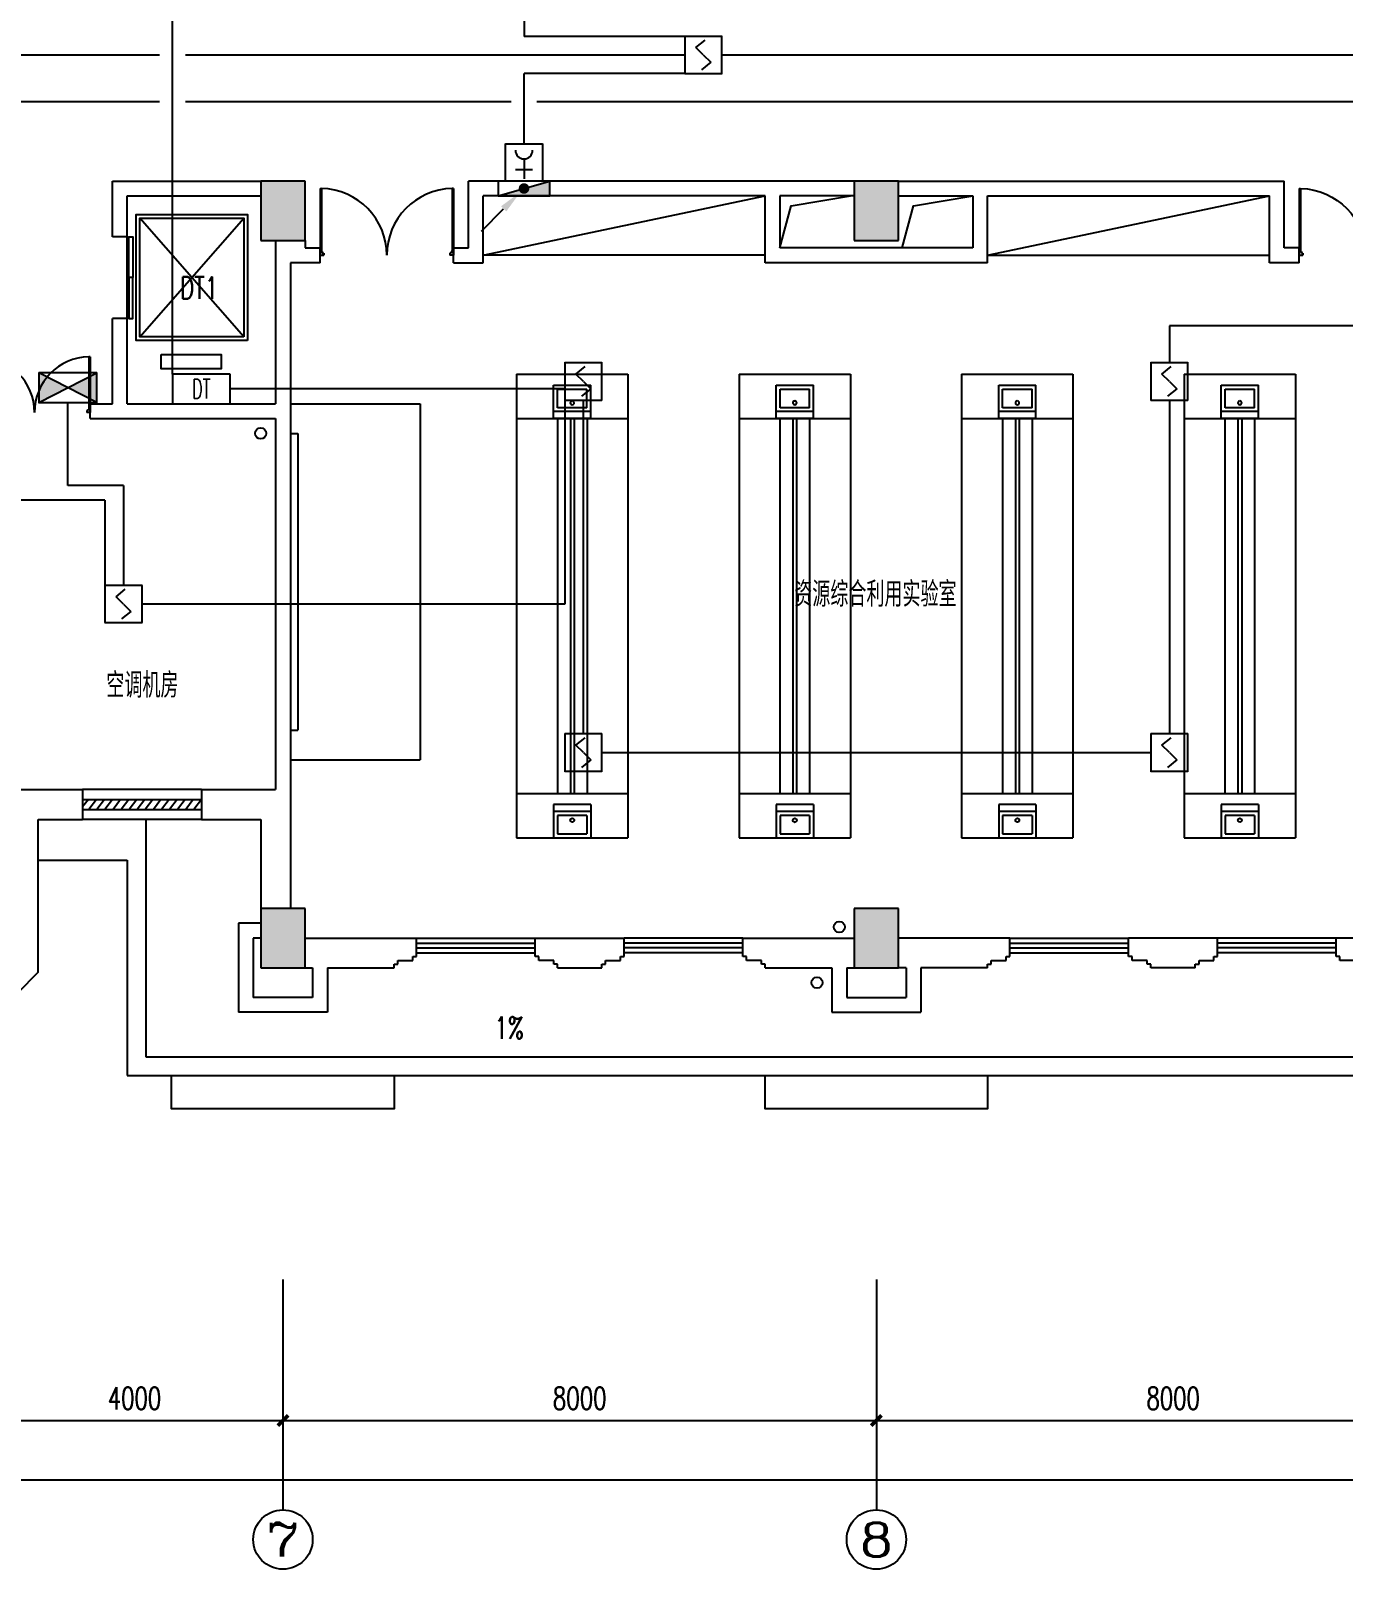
# Model space of a CAD drawing. Extents: x 190999 to 918899, y -200814 to 215286.
# Drawn here: x 217412 to 235106, y -53136 to -32408 of the extents above; entities that cross this region are included whole.
import ezdxf
from ezdxf.enums import TextEntityAlignment as Align

# ---------------------------------------------------------------- set-up
doc = ezdxf.new("R2010")
doc.units = 0
doc.header["$LTSCALE"] = 1000
doc.header["$MEASUREMENT"] = 0
doc.layers.get('Defpoints').update_dxf_attribs({"color": 1})
for name, color, linetype in [('00-EQUIP', 3, 'Continuous'), ('00-LWIRE', 4, 'Continuous'), ('00-WIRE-4', 6, 'Continuous'), ('A-墙线', 2, 'Continuous'), ('A-外包装修', 250, 'Continuous'), ('A-外窗', 145, 'Continuous'), ('A-家具', 250, 'Continuous'), ('A-门', 167, 'Continuous'), ('AXIS', 3, 'Continuous'), ('AXIS_TEXT', 7, 'Continuous'), ('COLUMN', 2, 'Continuous'), ('EQUIP_消火栓', 1, 'Continuous'), ('PUB_HATCH', 250, 'Continuous'), ('PUB_TEXT', 7, 'Continuous'), ('STAIR', 5, 'Continuous'), ('WALL', 2, 'Continuous'), ('WINDOW', 177, 'Continuous'), ('屋面排水', 4, 'Continuous'), ('房间名称', 7, 'Continuous'), ('洞口线', 165, 'Continuous'), ('雨水管', 151, 'Continuous'), ('雨水管口', 6, 'Continuous')]:
    doc.layers.add(name, color=color, linetype=linetype)
doc.styles.add('_COMPLEX', font='COMPLEX.shx', dxfattribs={"width": 0.5})
doc.styles.add('_TCH_AXIS', font='COMPLEX', dxfattribs={"bigfont": 'GBCBIG'})
doc.styles.add('_TCH_DIM', font='SIMPLEX', dxfattribs={"bigfont": 'GBCBIG'})
doc.styles.add('COMPLEX', font='COMPLEX')
doc.styles.add('DIM_FONT', font='SIMPLEX', dxfattribs={"width": 0.7, "bigfont": 'GBCBIG'})
doc.styles.get("Standard").update_dxf_attribs({"font": 'simhei.ttf'})
doc.styles.add('XXK', font='romans.shx', dxfattribs={"width": 0.75, "bigfont": 'hzf.shx'})
doc.styles.add('zz-1', font='arial.ttf', dxfattribs={"width": 0.8})
doc.linetypes.add('4INE', pattern='A,1,-0.15,["4",XXK,S=0.3,R=0,X=-0.1,Y=-0.1],-0.25', length=1.4)
doc.linetypes.add('BIG-DLINE', pattern='A,1,-0.15,["D",XXK,S=0.2,R=0,X=-0.1,Y=-0.09],-0.2', length=1.35)
doc.dimstyles.new('DIMN', dxfattribs={"dimtxt": 300, "dimasz": 100, "dimexe": 250, "dimexo": 300, "dimgap": 150, "dimtad": 1, "dimdec": 0, "dimzin": 0, "dimdsep": 46, "dimtxsty": 'DIM_FONT', "dimblk": 'ARCHTICK', "dimcen": 0.09, "dimclrt": 7, "dimazin": 2, "dimtfac": 1, "dimtdec": 0, "dimtix": 1, "dimtmove": 2, "dimatfit": 3, "dimfxl": 0, "dimtolj": 1, "dimtzin": 0, "dimarcsym": 0})

# ---------------------------------------------------------------- blocks, each defined once
blk = doc.blocks.new('m1800')
at = {"layer": 'A-墙线'}
for p, q in [((-900, -100), (-900, 100)), ((900, -100), (900, 100))]:
    blk.add_line(p, q, dxfattribs=at)
at = {"layer": 'A-门'}
for p, q in [((-900, 900), (-900, 0)), ((-900, 900), (-880, 900)), ((-880, 900), (-880, 50)), ((880, 900), (880, 50)), ((900, 900), (880, 900)), ((900, 900), (900, 0)), ((-900, 50), (-870, 50)), ((-900, 0), (-850, 0)), ((-870, 50), (-870, 30)), ((-870, 30), (-850, 30)), ((-850, 30), (-850, 0)), ((850, 30), (850, 0)), ((870, 30), (850, 30)), ((900, 0), (850, 0)), ((870, 50), (870, 30)), ((900, 50), (870, 50))]:
    blk.add_line(p, q, dxfattribs=at)
for centre, start, end in [((-900, 0), 0, 88.7267), ((900, 0), 91.2733, 180)]:
    blk.add_arc(centre, 900, start, end, dxfattribs=at)
blk = doc.blocks.new('$TwtSys$00000434')
for p, q in [((-0.5, 0.5), (-0.5, -0.5)), ((-0.5, -0.5), (0.5, 0.5)), ((0.5, 0.5), (-0.5, 0.5)), ((0.5, -0.5), (0.5, 0.5)), ((-0.5, -0.5), (0.5, -0.5))]:
    blk.add_line(p, q)
blk.add_solid([(0.5, -0.5), (0.5, 0.5), (-0.5, -0.5)])
blk = doc.blocks.new('$WINLIB2D$00000039')
at = {"color": 0}
for p, q in [((0.5, 0.5), (-0.5, 0.5)), ((-0.5, 0.167), (0.5, 0.167)), ((-0.384, -0.167), (-0.448, 0.167)), ((-0.316, -0.167), (-0.38, 0.167)), ((-0.248, -0.167), (-0.312, 0.167)), ((-0.18, -0.167), (-0.244, 0.167)), ((-0.112, -0.167), (-0.176, 0.167)), ((-0.044, -0.167), (-0.108, 0.167)), ((0.024, -0.167), (-0.04, 0.167)), ((0.092, -0.167), (0.028, 0.167)), ((0.16, -0.167), (0.096, 0.167)), ((0.228, -0.167), (0.164, 0.167)), ((0.296, -0.167), (0.232, 0.167)), ((0.364, -0.167), (0.3, 0.167)), ((0.432, -0.167), (0.368, 0.167)), ((0.5, -0.167), (0.436, 0.167)), ((-0.452, -0.167), (-0.5, 0.084)), ((-0.5, -0.167), (0.5, -0.167)), ((0.5, -0.5), (-0.5, -0.5))]:
    blk.add_line(p, q, dxfattribs=at)
blk = doc.blocks.new('_ArchTick')
at = {"const_width": 0.5}
blk.add_lwpolyline([(-0.7, -0.7), (0.7, 0.7)], dxfattribs=at)
blk = doc.blocks.new('*D1339')
at = {"layer": 'AXIS', "color": 0, "lineweight": -2}
for p, q in [((216812, -49533), (216812, -51383)), ((220812, -49533), (220812, -51383)), ((216812, -51133), (220812, -51133))]:
    blk.add_line(p, q, dxfattribs=at)
at = {"layer": 'Defpoints', "color": 0}
for p in [(216812, -49233), (220812, -49233), (220812, -51133)]:
    blk.add_point(p, dxfattribs=at)
at = {"layer": 'AXIS', "color": 0, "lineweight": -2, "xscale": 100, "yscale": 100, "zscale": 100, "rotation": 180}
blk.add_blockref('_ArchTick', (216812, -51133), dxfattribs=at)
at = {"layer": 'AXIS', "color": 0, "lineweight": -2, "xscale": 100, "yscale": 100, "zscale": 100}
blk.add_blockref('_ArchTick', (220812, -51133), dxfattribs=at)
at = {"layer": 'AXIS', "color": 7, "insert": (218812, -50833), "char_height": 300, "attachment_point": 5, "style": 'DIM_FONT'}
blk.add_mtext('\\A1;4000', dxfattribs=at)
blk = doc.blocks.new('*D1340')
at = {"layer": 'AXIS', "color": 0, "lineweight": -2}
for p, q in [((220812, -49533), (220812, -51383)), ((228812, -49533), (228812, -51383)), ((220812, -51133), (228812, -51133))]:
    blk.add_line(p, q, dxfattribs=at)
at = {"layer": 'Defpoints', "color": 0}
for p in [(220812, -49233), (228812, -49233), (228812, -51133)]:
    blk.add_point(p, dxfattribs=at)
at = {"layer": 'AXIS', "color": 0, "lineweight": -2, "xscale": 100, "yscale": 100, "zscale": 100, "rotation": 180}
blk.add_blockref('_ArchTick', (220812, -51133), dxfattribs=at)
at = {"layer": 'AXIS', "color": 0, "lineweight": -2, "xscale": 100, "yscale": 100, "zscale": 100}
blk.add_blockref('_ArchTick', (228812, -51133), dxfattribs=at)
at = {"layer": 'AXIS', "color": 7, "insert": (224812, -50833), "char_height": 300, "attachment_point": 5, "style": 'DIM_FONT'}
blk.add_mtext('\\A1;8000', dxfattribs=at)
blk = doc.blocks.new('*D1341')
at = {"layer": 'AXIS', "color": 0, "lineweight": -2}
for p, q in [((228812, -49533), (228812, -51383)), ((236812, -49533), (236812, -51383)), ((228812, -51133), (236812, -51133))]:
    blk.add_line(p, q, dxfattribs=at)
at = {"layer": 'Defpoints', "color": 0}
for p in [(228812, -49233), (236812, -49233), (236812, -51133)]:
    blk.add_point(p, dxfattribs=at)
at = {"layer": 'AXIS', "color": 0, "lineweight": -2, "xscale": 100, "yscale": 100, "zscale": 100, "rotation": 180}
blk.add_blockref('_ArchTick', (228812, -51133), dxfattribs=at)
at = {"layer": 'AXIS', "color": 0, "lineweight": -2, "xscale": 100, "yscale": 100, "zscale": 100}
blk.add_blockref('_ArchTick', (236812, -51133), dxfattribs=at)
at = {"layer": 'AXIS', "color": 7, "insert": (232812, -50833), "char_height": 300, "attachment_point": 5, "style": 'DIM_FONT'}
blk.add_mtext('\\A1;8000', dxfattribs=at)
blk = doc.blocks.new('*D1349')
at = {"layer": 'AXIS', "color": 0, "lineweight": -2}
for p, q in [((206112, -49533), (206112, -52183)), ((283362, -49533), (283362, -52183)), ((206112, -51933), (283362, -51933))]:
    blk.add_line(p, q, dxfattribs=at)
at = {"layer": 'Defpoints', "color": 0}
for p in [(206112, -49233), (283362, -49233), (283362, -51933)]:
    blk.add_point(p, dxfattribs=at)
at = {"layer": 'AXIS', "color": 0, "lineweight": -2, "xscale": 100, "yscale": 100, "zscale": 100, "rotation": 180}
blk.add_blockref('_ArchTick', (206112, -51933), dxfattribs=at)
at = {"layer": 'AXIS', "color": 0, "lineweight": -2, "xscale": 100, "yscale": 100, "zscale": 100}
blk.add_blockref('_ArchTick', (283362, -51933), dxfattribs=at)
at = {"layer": 'AXIS', "color": 7, "insert": (244737, -51633), "char_height": 300, "attachment_point": 5, "style": 'DIM_FONT'}
blk.add_mtext('\\A1;77250', dxfattribs=at)
blk = doc.blocks.new('_AXISO')
blk.add_circle((0, 0), 0.5)
at = {"layer": 'AXIS_TEXT', "style": 'COMPLEX', "width": 1.041667}
blk.add_attdef('A', text='', height=0.56, dxfattribs=at).set_placement((-0.25, -0.28), (0.25, -0.28), align=Align.FIT)
blk = doc.blocks.new('$plan$00001609')
at = {"linetype": 'Continuous'}
for p, q in [((0, -251), (0, 251)), ((0, 251), (450, 251)), ((93, -251), (93, 251)), ((450, 251), (450, -251)), ((146, -199), (146, 199)), ((146, 199), (397, 199)), ((397, 199), (397, -199)), ((146, -199), (397, -199)), ((0, -251), (450, -251))]:
    blk.add_line(p, q, dxfattribs=at)
blk.add_line((238, 2), (238, 0))
blk.add_arc((212, 0), 26, 4.716, 0, dxfattribs=at)
at = {"style": 'zz-1'}
for tag in ['YSIZE', 'XSIZE']:
    blk.add_attdef(tag, (0, 0), '', height=0.5, dxfattribs=at)
blk = doc.blocks.new('_LINKPT1')
at = {"color": 0}
blk.add_line((0, 0), (0, 0), dxfattribs=at)
blk = doc.blocks.new('J62IR8YJ')
for p, q in [((-0.5, 1), (0.5, 1)), ((-0.5, 0), (-0.5, 1)), ((0.5, 1), (0.5, 0)), ((0, 0.598), (0, 0.06)), ((0.5, 0), (-0.5, 0)), ((-0.231, 0.312), (0.231, 0.312))]:
    blk.add_line(p, q)
at = {"const_width": 0.04, "flags": 128}
blk.add_lwpolyline([(-0.5, 0), (-0.5, 1), (0.5, 1), (0.5, 0)], close=True, dxfattribs=at)
blk.add_arc((0, 0.829), 0.231, 180, 0)
at = {"xscale": 0.002, "yscale": 0.00200000000000955, "zscale": 0.002}
for p in [(0, 1), (-0.5, 0.5), (0.5, 0.5), (0, 0)]:
    blk.add_blockref('_LINKPT1', p, dxfattribs=at)
at = {"flags": 9}
blk.add_attdef('A', (0, 0), '', height=0.00002, dxfattribs=at)
blk = doc.blocks.new('3S1KCGW2')
for p, q in [((0.5, 0.5), (-0.5, 0.5)), ((-0.5, 0.5), (-0.5, -0.5)), ((0.5, -0.5), (0.5, 0.5)), ((-0.2, 0.2), (0.05, 0.4)), ((0, 0), (-0.2, 0.2)), ((0, 0), (0.2, -0.2)), ((0.2, -0.2), (-0.05, -0.4)), ((-0.5, -0.5), (0.5, -0.5))]:
    blk.add_line(p, q)
at = {"const_width": 0.04, "flags": 128}
blk.add_lwpolyline([(-0.5, -0.5), (-0.5, 0.5), (0.5, 0.5), (0.5, -0.5)], close=True, dxfattribs=at)
at = {"xscale": 0.002, "yscale": 0.002, "zscale": 0.002}
for p in [(0, 0.5), (-0.5, 0), (0.5, 0), (0, -0.5)]:
    blk.add_blockref('_LINKPT1', p, dxfattribs=at)
at = {"flags": 9}
blk.add_attdef('A', (0, 0), '', height=0.00002, dxfattribs=at)
blk = doc.blocks.new('6H2KALM6')
for p, q in [((-0.78, 0.4), (0.78, -0.4)), ((0.78, 0.4), (-0.78, -0.4)), ((0.78, 0.4), (-0.78, 0.4)), ((-0.78, 0.4), (-0.78, -0.4)), ((0.78, -0.4), (0.78, 0.4)), ((-0.78, -0.4), (0.78, -0.4))]:
    blk.add_line(p, q)
at = {"const_width": 0.04}
blk.add_lwpolyline([(-0.78, 0.4), (-0.78, -0.4), (0.78, -0.4), (0.78, 0.4)], close=True, dxfattribs=at)
for points in [[(-0.78, 0.4), (0, 0), (-0.78, -0.4)], [(0.78, 0.4), (0, 0), (0.78, -0.4)]]:
    blk.add_solid(points)
at = {"xscale": 0.002, "yscale": 0.002, "zscale": 0.002}
for p in [(-0.78, 0), (0, 0.4), (0.78, 0), (0, -0.4)]:
    blk.add_blockref('_LINKPT1', p, dxfattribs=at)
at = {"flags": 9}
blk.add_attdef('A', (0, 0), '', height=0.00002, dxfattribs=at)
blk = doc.blocks.new('6A2DRK5Q')
for p, q in [((0.78, 0.4), (-0.78, 0.4)), ((-0.78, 0.4), (-0.78, -0.4)), ((0.78, -0.4), (0.78, 0.4)), ((-0.78, -0.4), (0.78, -0.4))]:
    blk.add_line(p, q)
at = {"xscale": 0.002, "yscale": 0.002, "zscale": 0.002}
for p in [(-0.78, 0), (0, 0.4), (0.78, 0), (0, -0.4)]:
    blk.add_blockref('_LINKPT1', p, dxfattribs=at)
at = {"style": '_COMPLEX', "width": 0.6, "flags": 8}
blk.add_attdef('$TEXT$', text='', height=0.52, dxfattribs=at).set_placement((0, 0), align=Align.MIDDLE_CENTER)
at = {"flags": 9}
blk.add_attdef('A', (0, 0), '', height=0.00002, dxfattribs=at)
blk = doc.blocks.new('_WRLD10L')
for p, q in [((1.15, 1.15), (0.55, 0.55)), ((0.104, 0.104), (0.104, 0.104)), ((-0.104, -0.104), (-0.104, -0.104))]:
    blk.add_line(p, q)
at = {"const_width": 0.142}
blk.add_lwpolyline([(-0.071, 0, 1), (0.071, 0, 1)], format="xyb", close=True, dxfattribs=at)
blk.add_solid([(0.62, 0.48), (0.48, 0.62), (0.1, 0.1)])
at = {"width": 0.8, "flags": 9}
blk.add_attdef('A', (0, 0), '', height=0.00002, dxfattribs=at)

msp = doc.modelspace()

# ---------------------------------------------------------------- hatches: boundary and pattern name
at = {"layer": 'PUB_HATCH'}
for points in [[(221111.6, -34432.6), (220511.6, -34432.6), (220511.6, -35232.6), (221111.6, -35232.6)], [(229111.6, -34432.6), (228511.6, -34432.6), (228511.6, -35232.6), (229111.6, -35232.6)], [(221111.6, -44232.6), (220511.6, -44232.6), (220511.6, -45032.6), (221111.6, -45032.6)], [(229111.6, -44232.6), (228511.6, -44232.6), (228511.6, -45032.6), (229111.6, -45032.6)]]:
    msp.add_hatch(color=256, dxfattribs=at).paths.add_polyline_path(points)

# ---------------------------------------------------------------- linework, layer by layer
at = {"layer": '00-WIRE-4', "linetype": '4INE'}
msp.add_line((219321.6, -37032.6), (219321.6, -31432.6), dxfattribs=at)
at = {"layer": '00-WIRE-4'}
for p, q in [((224061.6, -31532.6), (224061.6, -32482.6)), ((226228.3, -32482.6), (224061.6, -32482.6)), ((215711.6, -32732.6), (219146.6, -32732.6)), ((219496.6, -32732.6), (226228.3, -32732.6)), ((226728.3, -32732.6), (237761.6, -32732.6)), ((226228.3, -32982.6), (224061.6, -32982.6)), ((224061.6, -33932.6), (224061.6, -32982.6)), ((240561.6, -36382.6), (232761.6, -36382.6)), ((232761.6, -36382.6), (232761.6, -36882.6)), ((224611.6, -37232.6), (220101.6, -37232.6)), ((217911.6, -38533), (217911.6, -37418.2)), ((224611.6, -37382.6), (224611.6, -40132.6)), ((224861.6, -41882.6), (224861.6, -37382.6)), ((232761.6, -37382.6), (232761.6, -41882.6)), ((218661.6, -38533), (217911.6, -38533)), ((218661.6, -38533), (218661.6, -39882.6)), ((218411.6, -38733), (216073.9, -38733)), ((218411.6, -38733), (218411.6, -39882.6)), ((224611.6, -40132.6), (218911.6, -40132.6)), ((225111.6, -42132.6), (232511.6, -42132.6))]:
    msp.add_line(p, q, dxfattribs=at)
at = {"layer": '00-WIRE-4', "linetype": 'BIG-DLINE'}
for p, q in [((216861.6, -33361.2), (219146.6, -33361.2)), ((219496.6, -33361.2), (223886.6, -33361.2)), ((224236.6, -33361.2), (272436.6, -33361.2))]:
    msp.add_line(p, q, dxfattribs=at)
at = {"layer": 'A-墙线'}
for p, q in [((218511.6, -35182.6), (218511.6, -34432.6)), ((218511.6, -34432.6), (220511.6, -34432.6)), ((228511.6, -34432.6), (223311.6, -34432.6)), ((223311.6, -35332.6), (223311.6, -34432.6)), ((229111.6, -34432.6), (234311.6, -34432.6)), ((234311.6, -35332.6), (234311.6, -34432.6)), ((218711.6, -34632.6), (220511.6, -34632.6)), ((218711.6, -35182.6), (218711.6, -34632.6)), ((227311.6, -34632.6), (223511.6, -34632.6)), ((223511.6, -35532.6), (223511.6, -34632.6)), ((227311.6, -35532.6), (227311.6, -34632.6)), ((228511.6, -34632.6), (227511.6, -34632.6)), ((227511.6, -34632.6), (227511.6, -35332.6)), ((229111.6, -34632.6), (230111.6, -34632.6)), ((230111.6, -34632.6), (230111.6, -35332.6)), ((230311.6, -34632.6), (234111.6, -34632.6)), ((230311.6, -35532.6), (230311.6, -34632.6)), ((234111.6, -35532.6), (234111.6, -34632.6)), ((218711.6, -35182.6), (218511.6, -35182.6)), ((220711.6, -35232.6), (220711.6, -37432.6)), ((221111.6, -35232.6), (221111.6, -35332.6)), ((221111.6, -35332.6), (221311.6, -35332.6)), ((223111.6, -35332.6), (223311.6, -35332.6)), ((230111.6, -35332.6), (227511.6, -35332.6)), ((234511.6, -35332.6), (234311.6, -35332.6)), ((220911.6, -35532.6), (220911.6, -44232.6)), ((221311.6, -35532.6), (220911.6, -35532.6)), ((223111.6, -35532.6), (223511.6, -35532.6)), ((230311.6, -35532.6), (227311.6, -35532.6)), ((234511.6, -35532.6), (234111.6, -35532.6)), ((218711.6, -36282.6), (218511.6, -36282.6)), ((218511.6, -37432.6), (218511.6, -36282.6)), ((218711.6, -37432.6), (218711.6, -36282.6)), ((218211.6, -37432.6), (218511.6, -37432.6)), ((218211.6, -37632.6), (218211.6, -37432.6)), ((218711.6, -37432.6), (220711.6, -37432.6)), ((218211.6, -37632.6), (220711.6, -37632.6)), ((220711.6, -37632.6), (220711.6, -42632.6)), ((217511.8, -45093.6), (217511.8, -43032.6)), ((220511.6, -43032.6), (220511.6, -44232.6)), ((220511.6, -44432.6), (220211.6, -44432.6)), ((220211.6, -44432.6), (220211.6, -45632.6)), ((220511.6, -44632.6), (220411.6, -44632.6)), ((220411.6, -44632.6), (220411.6, -45432.6)), ((221111.6, -44632.6), (222611.6, -44632.6)), ((222611.6, -44882.6), (222611.6, -44632.6)), ((224211.6, -44632.6), (225411.6, -44632.6)), ((224211.6, -44882.6), (224211.6, -44632.6)), ((225411.6, -44882.6), (225411.6, -44632.6)), ((227011.6, -44632.6), (228511.6, -44632.6)), ((227011.6, -44882.6), (227011.6, -44632.6)), ((230611.6, -44632.6), (229111.6, -44632.6)), ((230611.6, -44882.6), (230611.6, -44632.6)), ((233411.6, -44632.6), (232211.6, -44632.6)), ((232211.6, -44882.6), (232211.6, -44632.6)), ((233411.6, -44882.6), (233411.6, -44632.6)), ((236511.6, -44632.6), (235011.6, -44632.6)), ((235011.6, -44882.6), (235011.6, -44632.6)), ((222361.6, -44982.6), (222361.6, -44932.6)), ((222361.6, -44932.6), (222561.6, -44932.6)), ((222561.6, -44882.6), (222611.6, -44882.6)), ((222561.6, -44932.6), (222561.6, -44882.6)), ((224261.6, -44882.6), (224211.6, -44882.6)), ((224261.6, -44932.6), (224261.6, -44882.6)), ((224461.6, -44932.6), (224261.6, -44932.6)), ((224461.6, -44982.6), (224461.6, -44932.6)), ((225161.6, -44982.6), (225161.6, -44932.6)), ((225161.6, -44932.6), (225361.6, -44932.6)), ((225361.6, -44882.6), (225411.6, -44882.6)), ((225361.6, -44932.6), (225361.6, -44882.6)), ((227061.6, -44882.6), (227011.6, -44882.6)), ((227061.6, -44932.6), (227061.6, -44882.6)), ((227261.6, -44932.6), (227061.6, -44932.6)), ((227261.6, -44982.6), (227261.6, -44932.6)), ((230361.6, -44982.6), (230361.6, -44932.6)), ((230361.6, -44932.6), (230561.6, -44932.6)), ((230561.6, -44882.6), (230611.6, -44882.6)), ((230561.6, -44932.6), (230561.6, -44882.6)), ((232261.6, -44882.6), (232211.6, -44882.6)), ((232261.6, -44932.6), (232261.6, -44882.6)), ((232461.6, -44932.6), (232261.6, -44932.6)), ((232461.6, -44982.6), (232461.6, -44932.6)), ((233161.6, -44982.6), (233161.6, -44932.6)), ((233161.6, -44932.6), (233361.6, -44932.6)), ((233361.6, -44882.6), (233411.6, -44882.6)), ((233361.6, -44932.6), (233361.6, -44882.6)), ((235061.6, -44882.6), (235011.6, -44882.6)), ((235061.6, -44932.6), (235061.6, -44882.6)), ((235261.6, -44932.6), (235061.6, -44932.6)), ((217511.8, -45093.6), (216478.8, -46126.7)), ((221111.6, -45032.6), (221211.6, -45032.6)), ((221211.6, -45032.6), (221211.6, -45432.6)), ((221411.6, -45032.6), (222311.6, -45032.6)), ((221411.6, -45032.6), (221411.6, -45632.6)), ((222311.6, -45032.6), (222311.6, -44982.6)), ((222311.6, -44982.6), (222361.6, -44982.6)), ((224511.6, -44982.6), (224461.6, -44982.6)), ((224511.6, -45032.6), (224511.6, -44982.6)), ((224511.6, -45032.6), (225111.6, -45032.6)), ((225111.6, -45032.6), (225111.6, -44982.6)), ((225111.6, -44982.6), (225161.6, -44982.6)), ((227311.6, -44982.6), (227261.6, -44982.6)), ((227311.6, -45032.6), (227311.6, -44982.6)), ((227311.6, -45032.6), (228211.6, -45032.6)), ((228211.6, -45032.6), (228211.6, -45632.6)), ((228411.6, -45032.6), (228511.6, -45032.6)), ((228411.6, -45032.6), (228411.6, -45432.6)), ((229211.6, -45032.6), (229111.6, -45032.6)), ((229211.6, -45032.6), (229211.6, -45432.6)), ((230311.6, -45032.6), (229411.6, -45032.6)), ((229411.6, -45032.6), (229411.6, -45632.6)), ((230311.6, -45032.6), (230311.6, -44982.6)), ((230311.6, -44982.6), (230361.6, -44982.6)), ((232511.6, -44982.6), (232461.6, -44982.6)), ((232511.6, -45032.6), (232511.6, -44982.6)), ((233111.6, -45032.6), (232511.6, -45032.6)), ((233111.6, -45032.6), (233111.6, -44982.6)), ((233111.6, -44982.6), (233161.6, -44982.6)), ((221211.6, -45432.6), (220411.6, -45432.6)), ((228411.6, -45432.6), (229211.6, -45432.6)), ((221411.6, -45632.6), (220211.6, -45632.6)), ((228211.6, -45632.6), (229411.6, -45632.6))]:
    msp.add_line(p, q, dxfattribs=at)
at = {"layer": 'A-外包装修'}
for p, q in [((218961.6, -43032.6), (218961.6, -46232.8)), ((217512.8, -43582.6), (218711.6, -43582.6)), ((218711.6, -43582.6), (218711.6, -46482.8)), ((218961.6, -46232.8), (284811.6, -46232.8)), ((218711.6, -46482.8), (284811.6, -46482.8))]:
    msp.add_line(p, q, dxfattribs=at)
for points in [[(222312, -46482.8), (222312, -46933), (219311.3, -46933), (219311.3, -46482.8)], [(230312, -46482.8), (230312, -46933), (227311.3, -46933), (227311.3, -46482.8)]]:
    msp.add_lwpolyline(points, dxfattribs=at)
at = {"layer": 'A-外窗'}
for p, q in [((222611.6, -44632.6), (224211.6, -44632.6)), ((222611.6, -44702.6), (224211.6, -44702.6)), ((222611.6, -44762.6), (224211.6, -44762.6)), ((227011.6, -44632.6), (225411.6, -44632.6)), ((227011.6, -44702.6), (225411.6, -44702.6)), ((227011.6, -44762.6), (225411.6, -44762.6)), ((230611.6, -44632.6), (232211.6, -44632.6)), ((230611.6, -44702.6), (232211.6, -44702.6)), ((230611.6, -44762.6), (232211.6, -44762.6)), ((235011.6, -44632.6), (233411.6, -44632.6)), ((235011.6, -44702.6), (233411.6, -44702.6)), ((235011.6, -44762.6), (233411.6, -44762.6)), ((222611.6, -44832.6), (224211.6, -44832.6)), ((227011.6, -44832.6), (225411.6, -44832.6)), ((230611.6, -44832.6), (232211.6, -44832.6)), ((235011.6, -44832.6), (233411.6, -44832.6))]:
    msp.add_line(p, q, dxfattribs=at)
at = {"layer": 'A-家具'}
for p, q in [((223511.6, -35432.6), (227311.6, -34632.6)), ((230311.6, -35432.6), (234111.6, -34632.6)), ((227311.6, -35432.6), (223511.6, -35432.6)), ((230311.6, -35432.6), (234111.6, -35432.6)), ((223961.6, -37032.6), (223961.6, -43282.6)), ((223961.6, -37032.6), (225461.6, -37032.6)), ((225461.6, -37032.6), (225461.6, -43282.6)), ((226961.6, -37032.6), (226961.6, -43282.6)), ((226961.6, -37032.6), (228461.6, -37032.6)), ((228461.6, -37032.6), (228461.6, -43282.6)), ((229961.6, -37032.6), (229961.6, -43282.6)), ((229961.6, -37032.6), (231461.6, -37032.6)), ((231461.6, -37032.6), (231461.6, -43282.6)), ((232961.6, -37032.6), (232961.6, -43282.6)), ((232961.6, -37032.6), (234461.6, -37032.6)), ((234461.6, -37032.6), (234461.6, -43282.6)), ((220911.6, -37432.6), (222661.6, -37432.6)), ((222661.6, -37432.6), (222661.6, -42232.6)), ((223961.6, -37632.6), (225461.6, -37632.6)), ((224511.6, -37632.6), (224511.6, -42682.6)), ((224686.6, -37632.6), (224686.6, -42682.6)), ((224736.6, -37632.6), (224736.6, -42682.6)), ((224911.6, -37632.6), (224911.6, -42682.6)), ((226961.6, -37632.6), (228461.6, -37632.6)), ((227511.6, -37632.6), (227511.6, -42682.6)), ((227686.6, -37632.6), (227686.6, -42682.6)), ((227736.6, -37632.6), (227736.6, -42682.6)), ((227911.6, -37632.6), (227911.6, -42682.6)), ((229961.6, -37632.6), (231461.6, -37632.6)), ((230511.6, -37632.6), (230511.6, -42682.6)), ((230686.6, -37632.6), (230686.6, -42682.6)), ((230736.6, -37632.6), (230736.6, -42682.6)), ((230911.6, -37632.6), (230911.6, -42682.6)), ((232961.6, -37632.6), (234461.6, -37632.6)), ((233511.6, -37632.6), (233511.6, -42682.6)), ((233686.6, -37632.6), (233686.6, -42682.6)), ((233736.6, -37632.6), (233736.6, -42682.6)), ((233911.6, -37632.6), (233911.6, -42682.6)), ((220911.6, -37832.6), (221011.6, -37832.6)), ((221011.6, -37832.6), (221011.6, -41832.6)), ((220911.6, -41832.6), (221011.6, -41832.6)), ((220911.6, -42232.6), (222661.6, -42232.6)), ((223961.6, -42682.6), (225461.6, -42682.6)), ((226961.6, -42682.6), (228461.6, -42682.6)), ((229961.6, -42682.6), (231461.6, -42682.6)), ((232961.6, -42682.6), (234461.6, -42682.6)), ((223961.6, -43282.6), (225461.6, -43282.6)), ((226961.6, -43282.6), (228461.6, -43282.6)), ((229961.6, -43282.6), (231461.6, -43282.6)), ((232961.6, -43282.6), (234461.6, -43282.6))]:
    msp.add_line(p, q, dxfattribs=at)
at = {"layer": 'A-门'}
msp.add_line((218711.6, -36282.6), (218711.6, -35182.6), dxfattribs=at)
for points in [[(218734.1, -35732.6), (218734.1, -35182.6), (218789.3, -35182.6), (218789.3, -35732.6)], [(218734.1, -35732.6), (218734.1, -36282.6), (218789.3, -36282.6), (218789.3, -35732.6)]]:
    msp.add_lwpolyline(points, close=True, dxfattribs=at)
at = {"layer": 'AXIS'}
for p, q in [((220811.6, -49232.6), (220811.6, -52336.3)), ((228811.6, -49232.6), (228811.6, -52336.3))]:
    msp.add_line(p, q, dxfattribs=at)
at = {"layer": 'COLUMN'}
for p, q in [((221111.6, -34432.6), (220511.6, -34432.6)), ((220511.6, -34432.6), (220511.6, -35232.6)), ((221111.6, -35232.6), (221111.6, -34432.6)), ((229111.6, -34432.6), (228511.6, -34432.6)), ((228511.6, -34432.6), (228511.6, -35232.6)), ((229111.6, -35232.6), (229111.6, -34432.6)), ((220511.6, -35232.6), (221111.6, -35232.6)), ((228511.6, -35232.6), (229111.6, -35232.6)), ((221111.6, -44232.6), (220511.6, -44232.6)), ((220511.6, -44232.6), (220511.6, -45032.6)), ((221111.6, -45032.6), (221111.6, -44232.6)), ((229111.6, -44232.6), (228511.6, -44232.6)), ((228511.6, -44232.6), (228511.6, -45032.6)), ((229111.6, -45032.6), (229111.6, -44232.6)), ((220511.6, -45032.6), (221111.6, -45032.6)), ((228511.6, -45032.6), (229111.6, -45032.6))]:
    msp.add_line(p, q, dxfattribs=at)
at = {"layer": 'STAIR'}
for p, q in [((220282.7, -36532.6), (218882.7, -34932.6)), ((218882.7, -36532.6), (220282.7, -34932.6))]:
    msp.add_line(p, q, dxfattribs=at)
for points in [[(220332.7, -36582.6), (218832.7, -36582.6), (218832.7, -34882.6), (220332.7, -34882.6)], [(220282.7, -36532.6), (218882.7, -36532.6), (218882.7, -34932.6), (220282.7, -34932.6)], [(219169.4, -36767.5), (219978.8, -36767.5), (219978.8, -36960.7), (219169.4, -36960.7)]]:
    msp.add_lwpolyline(points, close=True, dxfattribs=at)
at = {"layer": 'WALL'}
for p, q in [((217111.8, -42632.6), (218111.6, -42632.6)), ((218111.6, -42632.6), (218111.6, -43032.6)), ((219711.6, -42632.6), (220711.6, -42632.6)), ((219711.6, -42632.6), (219711.6, -43032.6)), ((217511.8, -43032.6), (218111.6, -43032.6)), ((219711.6, -43032.6), (220511.6, -43032.6))]:
    msp.add_line(p, q, dxfattribs=at)
at = {"layer": '屋面排水'}
for points in [[(224215, -45842.8, 0, 0, 0), (225607.3, -45842.8, 80, 0, 0), (225907.3, -45842.8, 0, 0, 0)], [(234886.4, -45842.8, 0, 0, 0), (233494, -45842.8, 80, 0, 0), (233194, -45842.8, 0, 0, 0)]]:
    msp.add_lwpolyline(points, format="xyseb", dxfattribs=at)
at = {"layer": '洞口线', "ltscale": 2}
for points in [[(227511.6, -35332.6), (227661.6, -34766), (228461.6, -34632.6)], [(229161.6, -35332.6), (229311.6, -34766), (230111.6, -34632.6)]]:
    msp.add_lwpolyline(points, dxfattribs=at)
at = {"layer": '雨水管'}
for centre in [(220511.6, -37832.6), (228311.6, -44482.6)]:
    msp.add_circle(centre, 75, dxfattribs=at)
at = {"layer": '雨水管口'}
msp.add_circle((228011.6, -45232.6), 75, dxfattribs=at)

# ---------------------------------------------------------------- block references
at = {"layer": '00-EQUIP', "xscale": 500, "yscale": 500, "zscale": 500, "rotation": 180}
for name, p in [('3S1KCGW2', (226478.3, -32732.6)), ('3S1KCGW2', (224861.6, -37132.6)), ('3S1KCGW2', (232761.6, -37132.6)), ('6H2KALM6', (217911.6, -37218.2)), ('6H2KALM6', (217911.6, -37218.2)), ('3S1KCGW2', (218661.6, -40132.6)), ('3S1KCGW2', (224861.6, -42132.6)), ('3S1KCGW2', (232761.6, -42132.6))]:
    msp.add_blockref(name, p, dxfattribs=at)
at = {"layer": '00-EQUIP', "xscale": 500, "yscale": 500, "zscale": 500}
msp.add_blockref('J62IR8YJ', (224061.6, -34432.6), dxfattribs=at)
msp.add_blockref('6A2DRK5Q', (219711.6, -37232.6), dxfattribs=at).add_auto_attribs({'$TEXT$': 'DT'})
at = {"layer": '00-LWIRE', "xscale": 500, "yscale": 500, "zscale": 500, "rotation": 180}
msp.add_blockref('_WRLD10L', (224061.6, -34532.6), dxfattribs=at)
at = {"layer": 'A-家具', "rotation": 90}
for p in [(224711.6, -37632.6), (227711.6, -37632.6), (230711.6, -37632.6), (233711.6, -37632.6)]:
    msp.add_blockref('$plan$00001609', p, dxfattribs=at)
at = {"layer": 'A-家具', "yscale": -1, "rotation": 270}
for p in [(224711.6, -42832.6), (227711.6, -42832.6), (230711.6, -42832.6), (233711.6, -42832.6)]:
    msp.add_blockref('$plan$00001609', p, dxfattribs=at)
at = {"layer": 'A-门'}
msp.add_blockref('m1800', (222211.6, -35432.6), dxfattribs=at)
at = {"layer": 'A-门', "xscale": -1}
msp.add_blockref('m1800', (235411.6, -35432.6), dxfattribs=at)
at = {"layer": 'A-门', "xscale": 0.8333333332557231, "yscale": 0.8333333330228925, "zscale": 0.8333333333333334}
msp.add_blockref('m1800', (217461.6, -37549.3), dxfattribs=at)
at = {"layer": 'AXIS'}
ref = msp.add_blockref('_AXISO', (220811.6, -52736.3), dxfattribs=dict(at, xscale=800, yscale=800, zscale=800))
ref.add_attrib('A', '7', dxfattribs={"layer": 'AXIS_TEXT', "height": 452.5, "style": '_TCH_AXIS', "width": 1.5}).set_placement((220585.4, -52962.6), (221037.9, -52962.6), align=Align.FIT)
ref = msp.add_blockref('_AXISO', (228811.6, -52736.3), dxfattribs=dict(at, xscale=800, yscale=800, zscale=800))
ref.add_attrib('A', '8', dxfattribs={"layer": 'AXIS_TEXT', "height": 452.5, "style": '_TCH_AXIS', "width": 1.5}).set_placement((228585.4, -52962.6), (229037.9, -52962.6), align=Align.FIT)
at = {"layer": 'EQUIP_消火栓', "xscale": 700, "yscale": 200, "zscale": 700}
msp.add_blockref('$TwtSys$00000434', (224061.6, -34532.6), dxfattribs=at)
at = {"layer": 'WINDOW', "xscale": 1600, "yscale": -400, "zscale": 1600}
msp.add_blockref('$WINLIB2D$00000039', (218911.6, -42832.6), dxfattribs=at)

# ---------------------------------------------------------------- texts
at = {"layer": 'PUB_TEXT', "style": '_TCH_DIM', "width": 0.705882}
msp.add_text('1%', height=297.5, dxfattribs=at).set_placement((223665.2, -45991.5))
at = {"layer": '房间名称', "style": '_TCH_DIM', "width": 0.705882}
msp.add_text('DT1', height=297.5, dxfattribs=at).set_placement((219424, -36021.3))
at = {"layer": '房间名称', "style": '_TCH_DIM'}
for s, p in [('资源综合利用实验室', (227705.2, -40168.4)), ('空调机房', (218431.3, -41394.8))]:
    msp.add_text(s, height=337.59, dxfattribs=at).set_placement(p)

# ---------------------------------------------------------------- dimensions: what is measured, and where the dimension line sits
at = {"layer": 'AXIS'}
for p1, p2, distance, picture, middle in [((206111.8, -49232.6), (283361.6, -49232.6), -2700, '*D1349', (244736.7, -51632.6)), ((216811.6, -49232.6), (220811.6, -49232.6), -1900, '*D1339', (218811.6, -50832.6)), ((220811.6, -49232.6), (228811.6, -49232.6), -1900, '*D1340', (224811.6, -50832.6)), ((228811.6, -49232.6), (236811.6, -49232.6), -1900, '*D1341', (232811.6, -50832.6))]:
    dim = msp.add_aligned_dim(p1=p1, p2=p2, distance=distance, dimstyle='DIMN', dxfattribs=at)
    dim.commit()
    dim.dimension.update_dxf_attribs({"geometry": picture, "text_midpoint": middle})

doc.saveas('drawing.dxf')
